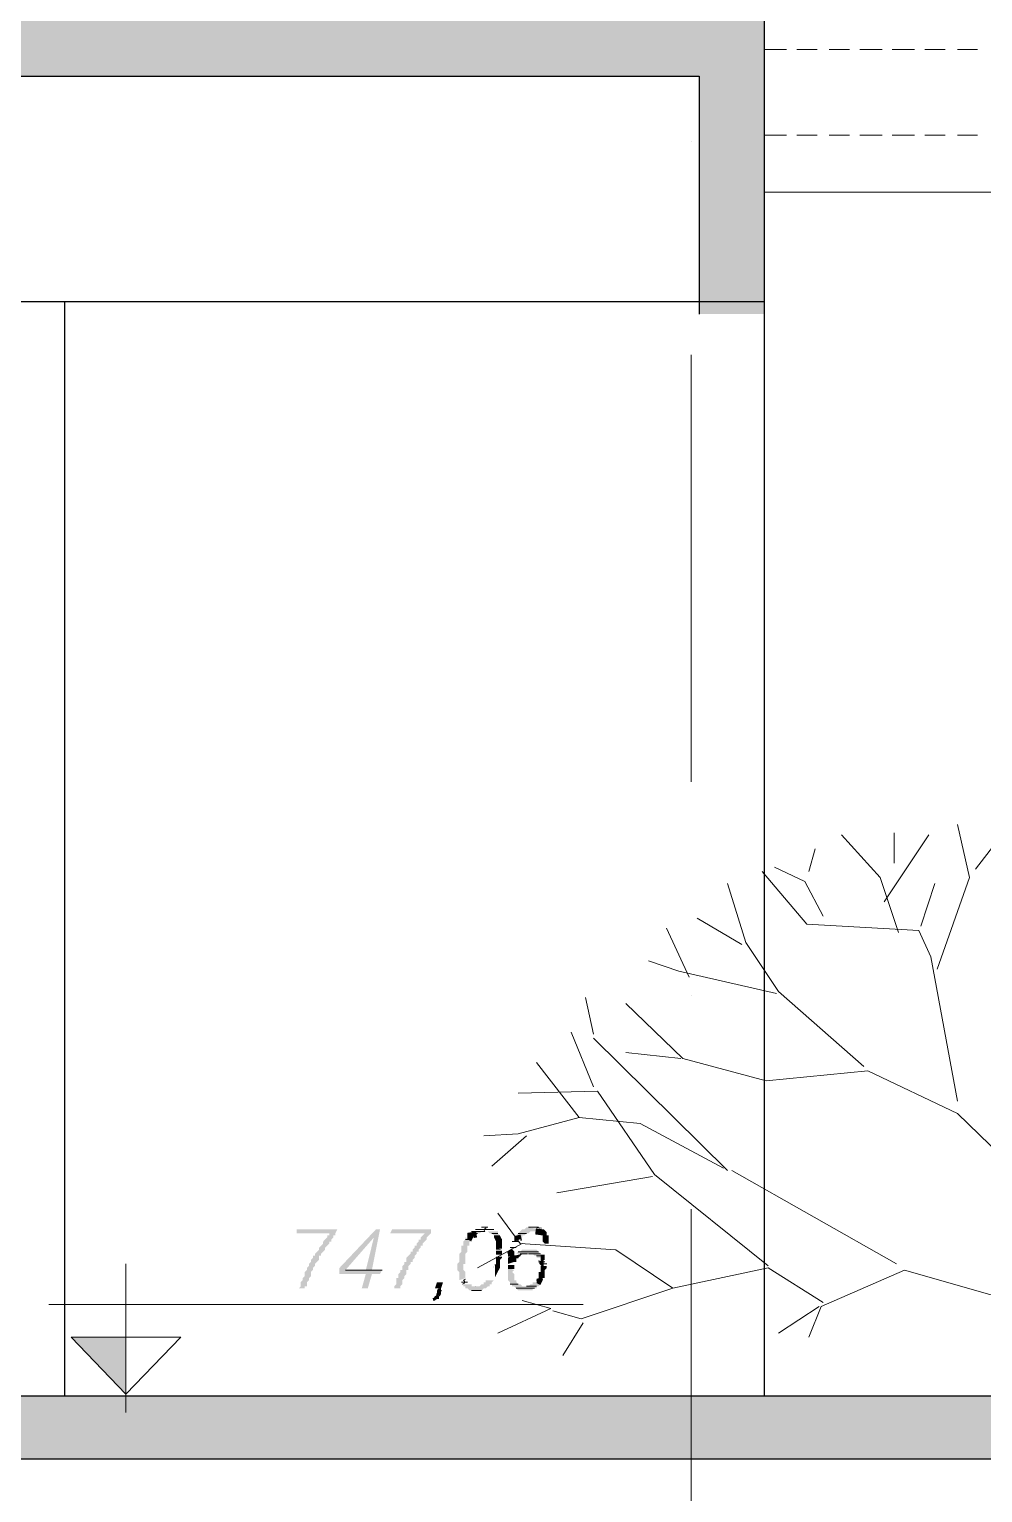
# Model space of a CAD drawing. Header units: millimetres. Extents: x 182 to 575, y -105 to 95.
# Drawn here: x 268.782 to 271.016, y 70.28 to 73.706 of the extents above; entities that cross this region are included whole.
import ezdxf

# ---------------------------------------------------------------- set-up
doc = ezdxf.new("R2010")
doc.units = ezdxf.units.MM
doc.header["$MEASUREMENT"] = 0
doc.layers.add('PDF_Geometry', color=7, linetype='Continuous')
doc.layers.add('PDF_Solid Fills', color=7, linetype='Continuous')

msp = doc.modelspace()

# ---------------------------------------------------------------- hatches: boundary and pattern name
at = {"layer": 'PDF_Solid Fills', "true_color": 0xb9b9b9, "transparency": 33554559}
for points in [[(261.6659, 73.7491), (261.6659, 76.2872), (261.5183, 76.2872), (261.5183, 73.7491), (259.5945, 73.7491), (259.5945, 73.0396), (259.7945, 73.0396), (259.7945, 73.5967), (270.3516, 73.5967), (270.3516, 73.0396), (270.504, 73.0396), (270.504, 73.7491)], [(261.6659, 70.5062), (261.6659, 73.0681), (261.5183, 73.0681), (261.5183, 70.5062), (259.5945, 70.5062), (259.5945, 69.7967), (259.7945, 69.7967), (259.7945, 70.3586), (267.9183, 70.3586), (267.9183, 66.6777), (268.0659, 66.6777), (268.0659, 70.3586), (271.3183, 70.3586), (271.3183, 69.7967), (271.4659, 69.7967), (271.4659, 70.5062)]]:
    msp.add_hatch(color=9, dxfattribs=at).paths.add_polyline_path(points)
at = {"layer": 'PDF_Solid Fills', "transparency": 33554559}
h = msp.add_hatch(color=256, dxfattribs=at)
h.paths.add_polyline_path([(268.9302, 73.6901), (268.9227, 73.6901), (268.9302, 73.6901)], flags=0)
h.paths.add_polyline_path([(268.9227, 73.6876), (268.9302, 73.6876), (268.9227, 73.6876)], flags=0)
h.paths.add_polyline_path([(268.9327, 73.6826), (268.9252, 73.6826), (268.9327, 73.6826)], flags=0)
h.paths.add_polyline_path([(268.9252, 73.6801), (268.9352, 73.6801), (268.9252, 73.6801)], flags=0)
h.paths.add_polyline_path([(268.9352, 73.6801), (268.9252, 73.6801), (268.9352, 73.6801)], flags=0)
h = msp.add_hatch(color=256, dxfattribs=at)
h.paths.add_polyline_path([(268.9702, 73.6701), (268.9352, 73.6701), (268.9702, 73.6701)], flags=0)
h.paths.add_polyline_path([(268.9352, 73.6701), (268.9702, 73.6701), (268.9352, 73.6701)], flags=0)
h.paths.add_polyline_path([(268.9452, 73.6651), (268.9602, 73.6651), (268.9452, 73.6651)], flags=0)
h = msp.add_hatch(color=256, dxfattribs=at)
h.paths.add_polyline_path([(269.1002, 73.6901), (269.0927, 73.6901), (269.1002, 73.6901)], flags=0)
h.paths.add_polyline_path([(269.0927, 73.6876), (269.1027, 73.6876), (269.0927, 73.6876)], flags=0)
h.paths.add_polyline_path([(269.1052, 73.6801), (269.0977, 73.6801), (269.1052, 73.6801)], flags=0)
h = msp.add_hatch(color=256, dxfattribs=at)
h.paths.add_polyline_path([(269.1477, 73.6876), (269.1552, 73.6876), (269.1477, 73.6876)], flags=0)
h.paths.add_polyline_path([(269.1427, 73.6801), (269.1502, 73.6801), (269.1427, 73.6801)], flags=0)
h.paths.add_polyline_path([(269.1402, 73.6776), (269.1477, 73.6776), (269.1402, 73.6776)], flags=0)
h = msp.add_hatch(color=256, dxfattribs=at)
h.paths.add_polyline_path([(270.6777, 73.6901), (270.6702, 73.6901), (270.6777, 73.6901)], flags=0)
h.paths.add_polyline_path([(270.6702, 73.6876), (270.6802, 73.6876), (270.6702, 73.6876)], flags=0)
h.paths.add_polyline_path([(270.6827, 73.6801), (270.6752, 73.6801), (270.6827, 73.6801)], flags=0)
h = msp.add_hatch(color=256, dxfattribs=at)
h.paths.add_polyline_path([(270.7252, 73.6876), (270.7327, 73.6876), (270.7252, 73.6876)], flags=0)
h.paths.add_polyline_path([(270.7202, 73.6801), (270.7277, 73.6801), (270.7202, 73.6801)], flags=0)
h.paths.add_polyline_path([(270.7177, 73.6776), (270.7252, 73.6776), (270.7177, 73.6776)], flags=0)
h = msp.add_hatch(color=256, dxfattribs=at)
h.paths.add_polyline_path([(270.8202, 73.5576), (270.8152, 73.5576), (270.8202, 73.5576)], flags=0)
h.paths.add_polyline_path([(270.8152, 73.5601), (270.8202, 73.5601), (270.8152, 73.5601)], flags=0)
h.paths.add_polyline_path([(270.8127, 73.5651), (270.8177, 73.5651), (270.8127, 73.5651)], flags=0)
h.paths.add_polyline_path([(270.8177, 73.5651), (270.8127, 73.5651), (270.8177, 73.5651)], flags=0)
h.paths.add_polyline_path([(270.8102, 73.5676), (270.8177, 73.5676), (270.8102, 73.5676)], flags=0)
h = msp.add_hatch(color=256, dxfattribs=at)
h.paths.add_polyline_path([(270.7727, 73.5351), (270.7727, 73.5351), (270.7727, 73.5351)], flags=0)
h.paths.add_polyline_path([(270.7777, 73.5326), (270.7652, 73.5326), (270.7777, 73.5326)], flags=0)
h.paths.add_polyline_path([(270.7652, 73.5326), (270.7777, 73.5326), (270.7652, 73.5326)], flags=0)
h.paths.add_polyline_path([(270.7802, 73.5326), (270.7627, 73.5326), (270.7802, 73.5326)], flags=0)
h = msp.add_hatch(color=256, dxfattribs=at)
h.paths.add_polyline_path([(270.8052, 73.5301), (270.7977, 73.5301), (270.8052, 73.5301)], flags=0)
h.paths.add_polyline_path([(270.7927, 73.5301), (270.8102, 73.5301), (270.7927, 73.5301)], flags=0)
h.paths.add_polyline_path([(270.8102, 73.5301), (270.7927, 73.5301), (270.8102, 73.5301)], flags=0)
h.paths.add_polyline_path([(270.8127, 73.5276), (270.7902, 73.5276), (270.8127, 73.5276)], flags=0)
h = msp.add_hatch(color=256, dxfattribs=at)
h.paths.add_polyline_path([(269.1552, 72.8401), (269.1527, 72.8401), (269.1552, 72.8401)], flags=0)
h.paths.add_polyline_path([(269.1527, 72.8401), (269.1552, 72.8401), (269.1527, 72.8401)], flags=0)
h.paths.add_polyline_path([(269.1602, 72.8401), (269.1477, 72.8401), (269.1602, 72.8401)], flags=0)
h.paths.add_polyline_path([(269.1477, 72.8401), (269.1602, 72.8401), (269.1477, 72.8401)], flags=0)
h = msp.add_hatch(color=256, dxfattribs=at)
h.paths.add_polyline_path([(269.1752, 72.8276), (269.1702, 72.8276), (269.1752, 72.8276)], flags=0)
h.paths.add_polyline_path([(269.1702, 72.8276), (269.1752, 72.8276), (269.1702, 72.8276)], flags=0)
h.paths.add_polyline_path([(269.1777, 72.8226), (269.1727, 72.8226), (269.1777, 72.8226)], flags=0)
h.paths.add_polyline_path([(269.1727, 72.8226), (269.1777, 72.8226), (269.1727, 72.8226)], flags=0)
h.paths.add_polyline_path([(269.1777, 72.8201), (269.1727, 72.8201), (269.1777, 72.8201)], flags=0)
h = msp.add_hatch(color=256, dxfattribs=at)
h.paths.add_polyline_path([(269.1152, 72.7776), (269.1202, 72.7776), (269.1152, 72.7776)], flags=0)
h.paths.add_polyline_path([(269.1202, 72.7751), (269.1152, 72.7751), (269.1202, 72.7751)], flags=0)
h.paths.add_polyline_path([(269.1152, 72.7726), (269.1202, 72.7726), (269.1152, 72.7726)], flags=0)
h.paths.add_polyline_path([(269.1227, 72.7701), (269.1177, 72.7701), (269.1227, 72.7701)], flags=0)
h = msp.add_hatch(color=256, dxfattribs=at)
h.paths.add_polyline_path([(269.1302, 72.7276), (269.1302, 72.7276), (269.1302, 72.7276)], flags=0)
h.paths.add_polyline_path([(269.1252, 72.7251), (269.1352, 72.7251), (269.1252, 72.7251)], flags=0)
h.paths.add_polyline_path([(269.1352, 72.7251), (269.1252, 72.7251), (269.1352, 72.7251)], flags=0)
h = msp.add_hatch(color=256, dxfattribs=at)
h.paths.add_polyline_path([(269.1577, 72.7251), (269.1602, 72.7251), (269.1577, 72.7251)], flags=0)
h.paths.add_polyline_path([(269.1652, 72.7226), (269.1527, 72.7226), (269.1652, 72.7226)], flags=0)
h.paths.add_polyline_path([(269.1527, 72.7226), (269.1652, 72.7226), (269.1527, 72.7226)], flags=0)
h.paths.add_polyline_path([(269.1677, 72.7226), (269.1502, 72.7226), (269.1677, 72.7226)], flags=0)
h.paths.add_polyline_path([(269.1502, 72.7226), (269.1677, 72.7226), (269.1502, 72.7226)], flags=0)
h = msp.add_hatch(color=256, dxfattribs=at)
h.paths.add_polyline_path([(270.7927, 72.6726), (270.7627, 72.6726), (270.7927, 72.6726)], flags=0)
h.paths.add_polyline_path([(270.7652, 72.6701), (270.7902, 72.6701), (270.7652, 72.6701)], flags=0)
h.paths.add_polyline_path([(270.7902, 72.6701), (270.7652, 72.6701), (270.7902, 72.6701)], flags=0)
h = msp.add_hatch(color=256, dxfattribs=at)
h.paths.add_polyline_path([(270.7927, 72.6901), (270.7952, 72.6901), (270.7927, 72.6901)], flags=0)
h.paths.add_polyline_path([(270.7977, 72.6876), (270.7927, 72.6876), (270.7977, 72.6876)], flags=0)
h.paths.add_polyline_path([(270.7927, 72.6851), (270.7977, 72.6851), (270.7927, 72.6851)], flags=0)
h = msp.add_hatch(color=256, dxfattribs=at)
h.paths.add_polyline_path([(270.7827, 72.6676), (270.7752, 72.6676), (270.7827, 72.6676)], flags=0)
h.paths.add_polyline_path([(270.7752, 72.6676), (270.7827, 72.6676), (270.7752, 72.6676)], flags=0)
h.paths.add_polyline_path([(270.7877, 72.6676), (270.7702, 72.6676), (270.7877, 72.6676)], flags=0)
h.paths.add_polyline_path([(270.7702, 72.6676), (270.7877, 72.6676), (270.7702, 72.6676)], flags=0)
h = msp.add_hatch(color=256, dxfattribs=at)
h.paths.add_polyline_path([(270.7752, 72.6351), (270.7702, 72.6351), (270.7752, 72.6351)], flags=0)
h.paths.add_polyline_path([(270.7702, 72.6351), (270.7752, 72.6351), (270.7702, 72.6351)], flags=0)
h.paths.add_polyline_path([(270.7777, 72.6351), (270.7677, 72.6351), (270.7777, 72.6351)], flags=0)
h = msp.add_hatch(color=256, dxfattribs=at)
h.paths.add_polyline_path([(268.9327, 72.0276), (268.9427, 72.0276), (268.9327, 72.0276)], flags=0)
h.paths.add_polyline_path([(268.9302, 72.0251), (268.9402, 72.0251), (268.9302, 72.0251)], flags=0)
h.paths.add_polyline_path([(268.9377, 72.0226), (268.9277, 72.0226), (268.9377, 72.0226)], flags=0)
h = msp.add_hatch(color=256, dxfattribs=at)
h.paths.add_polyline_path([(269.1152, 72.0301), (269.1052, 72.0301), (269.1152, 72.0301)], flags=0)
h.paths.add_polyline_path([(269.1077, 72.0226), (269.1002, 72.0226), (269.1077, 72.0226)], flags=0)
h.paths.add_polyline_path([(269.0977, 72.0176), (269.1052, 72.0176), (269.0977, 72.0176)], flags=0)
h.paths.add_polyline_path([(269.1052, 72.0176), (269.0977, 72.0176), (269.1052, 72.0176)], flags=0)
h = msp.add_hatch(color=256, dxfattribs=at)
h.paths.add_polyline_path([(270.6927, 72.0301), (270.6827, 72.0301), (270.6927, 72.0301)], flags=0)
h.paths.add_polyline_path([(270.6902, 72.0276), (270.6802, 72.0276), (270.6902, 72.0276)], flags=0)
h.paths.add_polyline_path([(270.6852, 72.0226), (270.6777, 72.0226), (270.6852, 72.0226)], flags=0)
h.paths.add_polyline_path([(270.6752, 72.0176), (270.6827, 72.0176), (270.6752, 72.0176)], flags=0)
h.paths.add_polyline_path([(270.6827, 72.0176), (270.6752, 72.0176), (270.6827, 72.0176)], flags=0)
h = msp.add_hatch(color=256, dxfattribs=at)
h.paths.add_polyline_path([(270.7577, 72.0276), (270.7652, 72.0276), (270.7577, 72.0276)], flags=0)
h.paths.add_polyline_path([(270.7527, 72.0201), (270.7602, 72.0201), (270.7527, 72.0201)], flags=0)
h.paths.add_polyline_path([(270.7502, 72.0126), (270.7577, 72.0126), (270.7502, 72.0126)], flags=0)
h.paths.add_polyline_path([(270.7552, 72.0101), (270.7477, 72.0101), (270.7552, 72.0101)], flags=0)
h.paths.add_polyline_path([(270.7477, 72.0076), (270.7552, 72.0076), (270.7477, 72.0076)], flags=0)
h = msp.add_hatch(color=256, dxfattribs=at)
h.paths.add_polyline_path([(270.8077, 72.0226), (270.8152, 72.0226), (270.8077, 72.0226)], flags=0)
h.paths.add_polyline_path([(270.8102, 72.0076), (270.8177, 72.0076), (270.8102, 72.0076)], flags=0)
h.paths.add_polyline_path([(270.8177, 72.0026), (270.8102, 72.0026), (270.8177, 72.0026)], flags=0)
h = msp.add_hatch(color=256, dxfattribs=at)
h.paths.add_polyline_path([(268.9227, 72.0101), (268.9302, 72.0101), (268.9227, 72.0101)], flags=0)
h.paths.add_polyline_path([(268.9302, 72.0076), (268.9227, 72.0076), (268.9302, 72.0076)], flags=0)
h.paths.add_polyline_path([(268.9202, 71.9951), (268.9277, 71.9951), (268.9202, 71.9951)], flags=0)
h.paths.add_polyline_path([(268.9277, 71.9951), (268.9202, 71.9951), (268.9277, 71.9951)], flags=0)
h = msp.add_hatch(color=256, dxfattribs=at)
h.paths.add_polyline_path([(269.1002, 72.0076), (269.0927, 72.0076), (269.1002, 72.0076)], flags=0)
h.paths.add_polyline_path([(269.0927, 71.9951), (269.1002, 71.9951), (269.0927, 71.9951)], flags=0)
h.paths.add_polyline_path([(269.1002, 71.9951), (269.0927, 71.9951), (269.1002, 71.9951)], flags=0)
h = msp.add_hatch(color=256, dxfattribs=at)
h.paths.add_polyline_path([(270.6727, 72.0101), (270.6802, 72.0101), (270.6727, 72.0101)], flags=0)
h.paths.add_polyline_path([(270.6702, 71.9951), (270.6777, 71.9951), (270.6702, 71.9951)], flags=0)
h.paths.add_polyline_path([(270.6777, 71.9951), (270.6702, 71.9951), (270.6777, 71.9951)], flags=0)
h = msp.add_hatch(color=256, dxfattribs=at)
h.paths.add_polyline_path([(269.1027, 71.9776), (269.0952, 71.9776), (269.1027, 71.9776)], flags=0)
h.paths.add_polyline_path([(269.0952, 71.9776), (269.1027, 71.9776), (269.0952, 71.9776)], flags=0)
h.paths.add_polyline_path([(269.1052, 71.9726), (269.0977, 71.9726), (269.1052, 71.9726)], flags=0)
h = msp.add_hatch(color=256, dxfattribs=at)
h.paths.add_polyline_path([(270.6802, 71.9776), (270.6727, 71.9776), (270.6802, 71.9776)], flags=0)
h.paths.add_polyline_path([(270.6727, 71.9776), (270.6802, 71.9776), (270.6727, 71.9776)], flags=0)
h.paths.add_polyline_path([(270.6827, 71.9726), (270.6752, 71.9726), (270.6827, 71.9726)], flags=0)
h = msp.add_hatch(color=256, dxfattribs=at)
h.paths.add_polyline_path([(270.8177, 71.8576), (270.8127, 71.8576), (270.8177, 71.8576)], flags=0)
h.paths.add_polyline_path([(270.8127, 71.8576), (270.8177, 71.8576), (270.8127, 71.8576)], flags=0)
h.paths.add_polyline_path([(270.8202, 71.8526), (270.8152, 71.8526), (270.8202, 71.8526)], flags=0)
h.paths.add_polyline_path([(270.8152, 71.8526), (270.8202, 71.8526), (270.8152, 71.8526)], flags=0)
h = msp.add_hatch(color=256, dxfattribs=at)
h.paths.add_polyline_path([(270.7727, 71.8276), (270.7727, 71.8276), (270.7727, 71.8276)], flags=0)
h.paths.add_polyline_path([(270.7777, 71.8276), (270.7652, 71.8276), (270.7777, 71.8276)], flags=0)
h.paths.add_polyline_path([(270.7802, 71.8251), (270.7627, 71.8251), (270.7802, 71.8251)], flags=0)
h.paths.add_polyline_path([(270.7627, 71.8251), (270.7802, 71.8251), (270.7627, 71.8251)], flags=0)
h = msp.add_hatch(color=256, dxfattribs=at)
h.paths.add_polyline_path([(270.7977, 71.8251), (270.8052, 71.8251), (270.7977, 71.8251)], flags=0)
h.paths.add_polyline_path([(270.8052, 71.8251), (270.7977, 71.8251), (270.8052, 71.8251)], flags=0)
h.paths.add_polyline_path([(270.8102, 71.8226), (270.7927, 71.8226), (270.8102, 71.8226)], flags=0)
h.paths.add_polyline_path([(270.7902, 71.8226), (270.8127, 71.8226), (270.7902, 71.8226)], flags=0)
h = msp.add_hatch(color=256, dxfattribs=at)
h.paths.add_polyline_path([(269.1552, 71.1351), (269.1527, 71.1351), (269.1552, 71.1351)], flags=0)
h.paths.add_polyline_path([(269.1527, 71.1351), (269.1552, 71.1351), (269.1527, 71.1351)], flags=0)
h.paths.add_polyline_path([(269.1602, 71.1351), (269.1477, 71.1351), (269.1602, 71.1351)], flags=0)
h = msp.add_hatch(color=256, dxfattribs=at)
h.paths.add_polyline_path([(269.1752, 71.1226), (269.1702, 71.1226), (269.1752, 71.1226)], flags=0)
h.paths.add_polyline_path([(269.1702, 71.1226), (269.1752, 71.1226), (269.1702, 71.1226)], flags=0)
h.paths.add_polyline_path([(269.1727, 71.1176), (269.1777, 71.1176), (269.1727, 71.1176)], flags=0)
h.paths.add_polyline_path([(269.1777, 71.1126), (269.1727, 71.1126), (269.1777, 71.1126)], flags=0)
h = msp.add_hatch(color=256, dxfattribs=at)
h.paths.add_polyline_path([(269.1152, 71.0676), (269.1202, 71.0676), (269.1152, 71.0676)], flags=0)
h.paths.add_polyline_path([(269.1202, 71.0676), (269.1152, 71.0676), (269.1202, 71.0676)], flags=0)
h.paths.add_polyline_path([(269.1152, 71.0651), (269.1227, 71.0651), (269.1152, 71.0651)], flags=0)
h.paths.add_polyline_path([(269.1227, 71.0651), (269.1152, 71.0651), (269.1227, 71.0651)], flags=0)
h = msp.add_hatch(color=256, dxfattribs=at)
h.paths.add_polyline_path([(269.1302, 71.0901), (269.1327, 71.0901), (269.1302, 71.0901)], flags=0)
h.paths.add_polyline_path([(269.1327, 71.0901), (269.1302, 71.0901), (269.1327, 71.0901)], flags=0)
h.paths.add_polyline_path([(269.1352, 71.0901), (269.1252, 71.0901), (269.1352, 71.0901)], flags=0)
h.paths.add_polyline_path([(269.1252, 71.0901), (269.1352, 71.0901), (269.1252, 71.0901)], flags=0)
h = msp.add_hatch(color=256, dxfattribs=at)
h.paths.add_polyline_path([(269.1302, 71.0201), (269.1302, 71.0201), (269.1302, 71.0201)], flags=0)
h.paths.add_polyline_path([(269.1252, 71.0201), (269.1352, 71.0201), (269.1252, 71.0201)], flags=0)
h.paths.add_polyline_path([(269.1352, 71.0201), (269.1252, 71.0201), (269.1352, 71.0201)], flags=0)
h.paths.add_polyline_path([(269.1202, 71.0176), (269.1402, 71.0176), (269.1202, 71.0176)], flags=0)
h.paths.add_polyline_path([(269.1402, 71.0176), (269.1202, 71.0176), (269.1402, 71.0176)], flags=0)
h = msp.add_hatch(color=256, dxfattribs=at)
h.paths.add_polyline_path([(269.1577, 71.0176), (269.1602, 71.0176), (269.1577, 71.0176)], flags=0)
h.paths.add_polyline_path([(269.1652, 71.0176), (269.1527, 71.0176), (269.1652, 71.0176)], flags=0)
h.paths.add_polyline_path([(269.1527, 71.0176), (269.1652, 71.0176), (269.1527, 71.0176)], flags=0)
h.paths.add_polyline_path([(269.1677, 71.0151), (269.1502, 71.0151), (269.1677, 71.0151)], flags=0)
h.paths.add_polyline_path([(269.1502, 71.0151), (269.1677, 71.0151), (269.1502, 71.0151)], flags=0)
h = msp.add_hatch(color=256, dxfattribs=at)
h.paths.add_polyline_path([(270.7827, 70.9601), (270.7752, 70.9601), (270.7827, 70.9601)], flags=0)
h.paths.add_polyline_path([(270.7752, 70.9601), (270.7827, 70.9601), (270.7752, 70.9601)], flags=0)
h.paths.add_polyline_path([(270.7877, 70.9626), (270.7702, 70.9626), (270.7877, 70.9626)], flags=0)
h.paths.add_polyline_path([(270.7702, 70.9626), (270.7877, 70.9626), (270.7702, 70.9626)], flags=0)
h = msp.add_hatch(color=256, dxfattribs=at)
h.paths.add_polyline_path([(270.8202, 70.9726), (270.8152, 70.9726), (270.8202, 70.9726)], flags=0)
h.paths.add_polyline_path([(270.8152, 70.9701), (270.8202, 70.9701), (270.8152, 70.9701)], flags=0)
h.paths.add_polyline_path([(270.8202, 70.9701), (270.8152, 70.9701), (270.8202, 70.9701)], flags=0)
h.paths.add_polyline_path([(270.8127, 70.9676), (270.8177, 70.9676), (270.8127, 70.9676)], flags=0)
h = msp.add_hatch(color=256, dxfattribs=at)
h.paths.add_polyline_path([(270.7777, 70.9276), (270.7677, 70.9276), (270.7777, 70.9276)], flags=0)
h.paths.add_polyline_path([(270.7652, 70.9276), (270.7802, 70.9276), (270.7652, 70.9276)], flags=0)
h.paths.add_polyline_path([(270.7802, 70.9276), (270.7652, 70.9276), (270.7802, 70.9276)], flags=0)
for points in [[(269.485, 70.8872), (269.485, 70.8824), (269.4802, 70.8824), (269.4802, 70.8777), (269.4754, 70.8729), (269.4707, 70.8681), (269.4707, 70.8634), (269.4659, 70.8586), (269.4612, 70.8539), (269.4612, 70.8491), (269.4564, 70.8443), (269.4516, 70.8396), (269.4516, 70.8348), (269.4469, 70.8348), (269.4469, 70.8301), (269.4421, 70.8253), (269.4421, 70.8205), (269.4373, 70.8158), (269.4373, 70.811), (269.4326, 70.8062), (269.4326, 70.8015), (269.4278, 70.7967), (269.4278, 70.7872), (269.4231, 70.7824), (269.4231, 70.7777), (269.4183, 70.7729), (269.4183, 70.7634), (269.4135, 70.7586), (269.4278, 70.7586), (269.4278, 70.7634), (269.4326, 70.7634), (269.4326, 70.7729), (269.4373, 70.7777), (269.4373, 70.7824), (269.4421, 70.7872), (269.4421, 70.7967), (269.4469, 70.8015), (269.4469, 70.8062), (269.4516, 70.811), (269.4516, 70.8158), (269.4564, 70.8205), (269.4612, 70.8253), (269.4612, 70.8348), (269.4659, 70.8348), (269.4659, 70.8396), (269.4707, 70.8443), (269.4754, 70.8491), (269.4754, 70.8539), (269.4802, 70.8586), (269.485, 70.8634), (269.485, 70.8681), (269.4897, 70.8681), (269.4897, 70.8729), (269.4945, 70.8777), (269.4945, 70.8824), (269.4993, 70.8824), (269.4993, 70.8872), (269.504, 70.8967), (269.4088, 70.8967), (269.4088, 70.8872)], [(269.7088, 70.8872), (269.704, 70.8824), (269.6993, 70.8777), (269.6993, 70.8729), (269.6945, 70.8729), (269.6945, 70.8681), (269.6897, 70.8634), (269.6897, 70.8586), (269.685, 70.8586), (269.685, 70.8539), (269.6802, 70.8491), (269.6802, 70.8443), (269.6754, 70.8443), (269.6754, 70.8396), (269.6707, 70.8348), (269.6659, 70.8301), (269.6659, 70.8205), (269.6612, 70.8205), (269.6612, 70.8158), (269.6564, 70.811), (269.6564, 70.8015), (269.6516, 70.8015), (269.6516, 70.7967), (269.6469, 70.792), (269.6469, 70.7824), (269.6421, 70.7824), (269.6421, 70.7681), (269.6373, 70.7634), (269.6373, 70.7586), (269.6516, 70.7586), (269.6516, 70.7634), (269.6564, 70.7681), (269.6564, 70.7777), (269.6612, 70.7824), (269.6612, 70.7872), (269.6659, 70.792), (269.6659, 70.8015), (269.6707, 70.8015), (269.6707, 70.811), (269.6754, 70.8158), (269.6754, 70.8205), (269.6802, 70.8205), (269.6802, 70.8253), (269.685, 70.8301), (269.685, 70.8348), (269.6897, 70.8396), (269.6897, 70.8443), (269.6945, 70.8443), (269.6945, 70.8491), (269.6993, 70.8539), (269.6993, 70.8586), (269.704, 70.8586), (269.704, 70.8634), (269.7088, 70.8681), (269.7135, 70.8729), (269.7135, 70.8777), (269.7183, 70.8824), (269.7231, 70.8872), (269.7231, 70.8967), (269.6326, 70.8967), (269.6278, 70.8872)], [(269.9421, 70.8824), (269.9469, 70.8872), (269.9516, 70.8872), (269.9564, 70.892), (269.9897, 70.892), (269.985, 70.8967), (269.9469, 70.9015), (269.9421, 70.8967), (269.9373, 70.8967), (269.9278, 70.8872), (269.9231, 70.8824), (269.9231, 70.8777), (269.9373, 70.8777), (269.9373, 70.8824)], [(269.8135, 70.8586), (269.8135, 70.8681), (269.8183, 70.8681), (269.8183, 70.8729), (269.804, 70.8777), (269.804, 70.8729), (269.7993, 70.8681), (269.7993, 70.8586), (269.7945, 70.8586), (269.7945, 70.8443), (269.7897, 70.8396), (269.7897, 70.8205), (269.785, 70.8158), (269.785, 70.8015), (269.7897, 70.7967), (269.7897, 70.7777), (269.804, 70.7824), (269.804, 70.7967), (269.7993, 70.8015), (269.7993, 70.8158), (269.804, 70.8158), (269.804, 70.8396), (269.8088, 70.8443), (269.8088, 70.8586)], [(269.9897, 70.8634), (269.9993, 70.8634), (269.9993, 70.8824), (269.985, 70.8824), (269.985, 70.8681)], [(269.8897, 70.8491), (269.8754, 70.8539), (269.8754, 70.8491)], [(269.9231, 70.8205), (269.9231, 70.8301), (269.9278, 70.8301), (269.9326, 70.8348), (269.9373, 70.8396), (269.9183, 70.8348), (269.904, 70.8301), (269.904, 70.8158), (269.9183, 70.8205)], [(269.9612, 70.8396), (269.9659, 70.8348), (269.9707, 70.8348), (269.9707, 70.8301), (269.9897, 70.8301), (269.985, 70.8348), (269.9802, 70.8396), (269.9754, 70.8443), (269.9707, 70.8491), (269.9373, 70.8491), (269.9326, 70.8443), (269.9278, 70.8443), (269.9231, 70.8396)], [(269.9278, 70.7539), (269.9612, 70.7539), (269.9612, 70.7586), (269.9707, 70.7586), (269.9707, 70.7634), (269.9754, 70.7634), (269.9802, 70.7681), (269.9802, 70.7729), (269.9612, 70.7729), (269.9612, 70.7681), (269.9564, 70.7681), (269.9516, 70.7634), (269.9373, 70.7634), (269.9326, 70.7681), (269.9278, 70.7681), (269.9231, 70.7729), (269.9231, 70.7777), (269.9183, 70.7777), (269.9183, 70.792), (269.9135, 70.7967), (269.9183, 70.8015), (269.904, 70.8062), (269.904, 70.7777), (269.9088, 70.7729), (269.9088, 70.7681), (269.9135, 70.7681), (269.9135, 70.7634), (269.9183, 70.7634), (269.9231, 70.7586)], [(269.9802, 70.811), (269.9802, 70.7967), (269.9754, 70.7967), (269.9754, 70.7824), (269.9707, 70.7824), (269.985, 70.7777), (269.985, 70.7824), (269.9897, 70.7824), (269.9897, 70.8015), (269.9945, 70.8062), (269.9945, 70.811)], [(269.7421, 70.7586), (269.7469, 70.7539), (269.7469, 70.7586), (269.7516, 70.7729), (269.7373, 70.7729), (269.7326, 70.7586)], [(269.804, 70.7634), (269.804, 70.7586), (269.8088, 70.7586), (269.8135, 70.7539), (269.8421, 70.7539), (269.8469, 70.7586), (269.8516, 70.7586), (269.8564, 70.7634), (269.8612, 70.7634), (269.8612, 70.7681), (269.8659, 70.7681), (269.8659, 70.7729), (269.8707, 70.7777), (269.8516, 70.7777), (269.8516, 70.7729), (269.8469, 70.7729), (269.8469, 70.7681), (269.8421, 70.7681), (269.8373, 70.7634), (269.8183, 70.7634), (269.8183, 70.7681), (269.7993, 70.7681), (269.7993, 70.7634)], [(269.7278, 70.7301), (269.7326, 70.7301), (269.735, 70.7324), (269.7421, 70.7348), (269.7421, 70.7396), (269.7373, 70.7443), (269.7326, 70.7396), (269.7278, 70.7348)]]:
    msp.add_hatch(color=256, dxfattribs=at).paths.add_polyline_path(points)
h = msp.add_hatch(color=256, dxfattribs=at)
h.paths.add_polyline_path([(269.5897, 70.8777), (269.5707, 70.8015), (269.5231, 70.8015)])
h.paths.add_polyline_path([(269.604, 70.8967), (269.5945, 70.8967), (269.5088, 70.8062), (269.5088, 70.792), (269.5707, 70.792), (269.5612, 70.7586), (269.5754, 70.7586), (269.585, 70.792), (269.604, 70.792), (269.6088, 70.8015), (269.585, 70.8015)], flags=0)
h = msp.add_hatch(color=256, dxfattribs=at)
h.paths.add_polyline_path([(269.8469, 70.892), (269.8183, 70.892), (269.8183, 70.8872), (269.8135, 70.8872), (269.8088, 70.8824), (269.8326, 70.8872), (269.8373, 70.8872), (269.8412, 70.891)])
h.paths.add_polyline_path([(269.8659, 70.8872), (269.8707, 70.8824), (269.885, 70.8824), (269.8802, 70.8872), (269.8802, 70.892), (269.8564, 70.892), (269.8612, 70.8872)])
h = msp.add_hatch(color=256, dxfattribs=at)
h.paths.add_polyline_path([(270.7627, 70.8976), (270.7727, 70.8976), (270.7627, 70.8976)], flags=0)
h.paths.add_polyline_path([(270.7727, 70.8976), (270.7627, 70.8976), (270.7727, 70.8976)], flags=0)
h.paths.add_polyline_path([(270.7627, 70.8976), (270.7727, 70.8976), (270.7627, 70.8976)], flags=0)
h = msp.add_hatch(color=256, dxfattribs=at)
h.paths.add_polyline_path([(270.8002, 70.8951), (270.8077, 70.8951), (270.8002, 70.8951)], flags=0)
h.paths.add_polyline_path([(270.8077, 70.8951), (270.8002, 70.8951), (270.8077, 70.8951)], flags=0)
h.paths.add_polyline_path([(270.8102, 70.8926), (270.8027, 70.8926), (270.8102, 70.8926)], flags=0)
h = msp.add_hatch(color=256, dxfattribs=at)
h.paths.add_polyline_path([(268.9427, 70.3226), (268.9327, 70.3226), (268.9427, 70.3226)], flags=0)
h.paths.add_polyline_path([(268.9327, 70.3226), (268.9427, 70.3226), (268.9327, 70.3226)], flags=0)
h.paths.add_polyline_path([(268.9277, 70.3151), (268.9377, 70.3151), (268.9277, 70.3151)], flags=0)
h.paths.add_polyline_path([(268.9352, 70.3126), (268.9277, 70.3126), (268.9352, 70.3126)], flags=0)
h = msp.add_hatch(color=256, dxfattribs=at)
h.paths.add_polyline_path([(270.7677, 70.3226), (270.7577, 70.3226), (270.7677, 70.3226)], flags=0)
h.paths.add_polyline_path([(270.7577, 70.3226), (270.7677, 70.3226), (270.7577, 70.3226)], flags=0)
h.paths.add_polyline_path([(270.7627, 70.3176), (270.7552, 70.3176), (270.7627, 70.3176)], flags=0)
h.paths.add_polyline_path([(270.7552, 70.3176), (270.7627, 70.3176), (270.7552, 70.3176)], flags=0)
h.paths.add_polyline_path([(270.7602, 70.3126), (270.7527, 70.3126), (270.7602, 70.3126)], flags=0)
h.paths.add_polyline_path([(270.7502, 70.3101), (270.7577, 70.3101), (270.7502, 70.3101)], flags=0)
h.paths.add_polyline_path([(270.7577, 70.3076), (270.7502, 70.3076), (270.7577, 70.3076)], flags=0)
h.paths.add_polyline_path([(270.7527, 70.2951), (270.7452, 70.2951), (270.7527, 70.2951)], flags=0)
h.paths.add_polyline_path([(270.7452, 70.2926), (270.7527, 70.2926), (270.7452, 70.2926)], flags=0)
h = msp.add_hatch(color=256, dxfattribs=at)
h.paths.add_polyline_path([(270.8052, 70.3201), (270.8152, 70.3201), (270.8052, 70.3201)], flags=0)
h.paths.add_polyline_path([(270.8152, 70.3176), (270.8077, 70.3176), (270.8152, 70.3176)], flags=0)
h.paths.add_polyline_path([(270.8102, 70.3101), (270.8177, 70.3101), (270.8102, 70.3101)], flags=0)
h.paths.add_polyline_path([(270.8177, 70.3026), (270.8102, 70.3026), (270.8177, 70.3026)], flags=0)
h.paths.add_polyline_path([(270.8102, 70.2951), (270.8177, 70.2951), (270.8102, 70.2951)], flags=0)
h.paths.add_polyline_path([(270.8152, 70.2876), (270.8077, 70.2876), (270.8152, 70.2876)], flags=0)

# ---------------------------------------------------------------- linework, layer by layer
at = {"layer": 'PDF_Geometry', "lineweight": 25}
for points in [[(270.504, 73.7777), (270.504, 70.5062)], [(259.7945, 73.0396), (259.7945, 73.5967), (270.3516, 73.5967), (270.3516, 73.0396)], [(270.504, 73.6301), (270.504, 73.6301)], [(270.504, 73.0681), (259.5945, 73.0681)], [(271.4659, 70.5062), (261.6659, 70.5062), (261.6659, 73.0681)], [(268.8659, 70.5062), (268.8659, 73.0681)], [(271.4659, 69.7967), (271.4659, 70.5062), (271.4659, 69.7967), (271.3183, 69.7967), (271.3183, 70.3586), (268.0659, 70.3586), (268.0659, 66.6777), (269.185, 66.6777)]]:
    msp.add_lwpolyline(points, dxfattribs=at)
at = {"layer": 'PDF_Geometry', "lineweight": 13}
for points in [[(270.5564, 73.6586), (270.504, 73.6586)], [(270.6278, 73.6586), (270.5802, 73.6586)], [(270.704, 73.6586), (270.6564, 73.6586)], [(270.7802, 73.6586), (270.7278, 73.6586)], [(270.8564, 73.6586), (270.804, 73.6586)], [(270.9278, 73.6586), (270.8802, 73.6586)], [(271.004, 73.6586), (270.9564, 73.6586)], [(270.3326, 73.4443), (270.3326, 73.4443)], [(270.5564, 73.4586), (270.504, 73.4586)], [(270.6278, 73.4586), (270.5802, 73.4586)], [(270.704, 73.4586), (270.6564, 73.4586)], [(270.7802, 73.4586), (270.7278, 73.4586)], [(270.8564, 73.4586), (270.804, 73.4586)], [(270.9278, 73.4586), (270.8802, 73.4586)], [(271.004, 73.4586), (270.9564, 73.4586)], [(270.3326, 71.9443), (270.3326, 72.9443)], [(270.685, 71.8205), (270.7754, 71.7205), (270.8183, 71.592)], [(270.785, 71.6634), (270.8897, 71.8205)], [(270.8088, 71.7539), (270.8088, 71.8253)], [(270.9088, 71.5062), (270.985, 71.7205), (270.9564, 71.8443)], [(270.6088, 71.7348), (270.6231, 71.7872)], [(270.9993, 71.7396), (271.0469, 71.8015)], [(270.4993, 71.7348), (270.604, 71.611), (270.8659, 71.5967), (270.8945, 71.5348), (270.9564, 71.1967)], [(270.5278, 71.7443), (270.5993, 71.711), (270.6421, 71.6301)], [(270.7373, 71.2777), (270.5373, 71.4539), (270.4612, 71.5682), (270.4183, 71.7062)], [(270.8707, 71.6062), (270.904, 71.7062)], [(270.3469, 71.6253), (270.4516, 71.5634)], [(270.2754, 71.6015), (270.3278, 71.4872)], [(270.2326, 71.5253), (270.304, 71.5015), (270.5326, 71.4491)], [(270.104, 71.3539), (270.085, 71.4396)], [(270.3326, 71.4443), (270.3326, 71.4443)], [(270.1802, 71.4253), (270.3135, 71.2967), (270.5088, 71.2443), (270.7469, 71.2681), (270.9564, 71.1681), (271.3897, 70.7491)], [(270.104, 71.2301), (270.0516, 71.3586)], [(270.104, 71.3443), (270.4183, 71.0348)], [(270.3088, 71.2967), (270.1802, 71.311)], [(270.0707, 71.1586), (269.9707, 71.2872)], [(270.5135, 70.811), (270.2469, 71.0253), (270.1135, 71.2205), (269.9278, 71.2158)], [(269.8469, 71.1158), (269.9278, 71.1205), (270.0707, 71.1586), (270.2135, 71.1443), (270.4088, 71.0396)], [(269.9469, 71.1158), (269.8659, 71.0443)], [(270.8135, 70.8158), (270.4278, 71.0348)], [(270.2421, 71.0205), (270.0183, 70.9824)], [(269.8802, 70.9348), (269.9326, 70.8634), (270.1564, 70.8491), (270.2897, 70.7586)], [(270.3326, 69.9443), (270.3326, 70.9443)], [(269.8469, 70.892), (269.8183, 70.892), (269.8469, 70.892)], [(269.8207, 70.892), (269.8492, 70.892), (269.8469, 70.8967), (269.8516, 70.8991), (269.8516, 70.9015), (269.8516, 70.9015), (269.8469, 70.9015), (269.8469, 70.9015)], [(269.8707, 70.8967), (269.8278, 70.8967), (269.8707, 70.8967)], [(269.8421, 70.9015), (269.8564, 70.9015), (269.8421, 70.9015)], [(269.9516, 70.9015), (269.9754, 70.9015), (269.9516, 70.9015)], [(269.9635, 70.9015), (269.9612, 70.9015), (269.9612, 70.9015), (269.9659, 70.9015), (269.9826, 70.8991)], [(269.804, 70.8729), (269.8183, 70.8729), (269.804, 70.8729)], [(269.8326, 70.8872), (269.8135, 70.8872), (269.8326, 70.8872)], [(269.9373, 70.8634), (269.8326, 70.8062)], [(269.8659, 70.8872), (269.8802, 70.8872), (269.8659, 70.8872)], [(269.8754, 70.8729), (269.8897, 70.8729), (269.8754, 70.8729)], [(269.9135, 70.8681), (269.9278, 70.8681), (269.9135, 70.8681)], [(269.9278, 70.8872), (269.9469, 70.8872), (269.9278, 70.8872)], [(269.9469, 70.8872), (269.9278, 70.8872), (269.9469, 70.8872)], [(269.904, 70.8301), (269.9278, 70.8301), (269.904, 70.8301)], [(269.9278, 70.8301), (269.904, 70.8301), (269.9278, 70.8301)], [(269.9088, 70.8539), (269.9231, 70.8539), (269.9088, 70.8539)], [(269.9326, 70.8348), (269.9183, 70.8348), (269.9326, 70.8348)], [(269.9183, 70.8348), (269.9326, 70.8348), (269.9183, 70.8348)], [(269.9754, 70.8443), (269.9278, 70.8443), (269.9754, 70.8443)], [(269.9278, 70.8443), (269.9754, 70.8443), (269.9278, 70.8443)], [(269.9397, 70.8396), (269.9326, 70.8396), (269.9492, 70.8396)], [(269.9802, 70.8396), (269.9516, 70.8396), (269.9802, 70.8396)], [(269.9516, 70.8396), (269.9802, 70.8396), (269.9516, 70.8396)], [(269.985, 70.8348), (269.9707, 70.8348), (269.985, 70.8348)], [(269.0088, 70.4681), (269.0088, 70.8158)], [(269.6088, 70.8015), (269.5231, 70.8015), (269.6088, 70.8015)], [(269.9897, 70.8205), (269.9754, 70.8205), (269.9897, 70.8205)], [(269.9802, 70.8158), (269.9945, 70.8158), (269.9802, 70.8158)], [(270.0088, 70.7062), (270.0754, 70.6872), (270.2897, 70.7586), (270.5135, 70.8062), (270.6421, 70.7253)], [(272.0945, 70.0443), (271.9707, 70.1015), (271.8373, 70.3586), (271.6421, 70.5872), (271.4183, 70.7396), (271.0326, 70.7443), (270.8326, 70.8015), (270.6373, 70.7158), (270.6088, 70.6443)], [(269.8088, 70.7729), (269.7945, 70.7729), (269.8088, 70.7729)], [(269.804, 70.7801), (269.7993, 70.7777), (269.8016, 70.7753), (269.8016, 70.7705), (269.7969, 70.7681)], [(269.8421, 70.7539), (269.8183, 70.7539), (269.8421, 70.7539)], [(269.8183, 70.7539), (269.8421, 70.7539), (269.8183, 70.7539)], [(269.8278, 70.7634), (269.8278, 70.7634), (269.8278, 70.7634)], [(269.9278, 70.7681), (269.9088, 70.7681), (269.9278, 70.7681)], [(269.9231, 70.7586), (269.9659, 70.7586), (269.9231, 70.7586)], [(269.9707, 70.7777), (269.985, 70.7777), (269.9707, 70.7777)], [(268.8278, 70.7205), (270.0802, 70.7205)], [(269.7421, 70.7348), (269.7278, 70.7348), (269.7421, 70.7348)], [(269.7326, 70.7396), (269.7421, 70.7396), (269.7326, 70.7396)], [(269.7373, 70.7443), (269.7421, 70.7443), (269.7373, 70.7443)], [(269.8802, 70.6539), (270.004, 70.711), (269.9373, 70.7301)], [(270.6326, 70.7158), (270.5373, 70.6539)], [(270.0802, 70.6777), (270.0326, 70.6015)]]:
    msp.add_lwpolyline(points, dxfattribs=at)
at = {"layer": 'PDF_Geometry', "lineweight": 20}
msp.add_lwpolyline([(272.7326, 73.3253), (270.504, 73.3253)], dxfattribs=at)
at = {"layer": 'PDF_Geometry', "lineweight": 13}
for points, const_width in [([(269.8302, 70.8848), (269.8159, 70.8824), (269.8159, 70.8777), (269.8207, 70.8753)], 0.0143), ([(269.8778, 70.8824), (269.8778, 70.8801), (269.8802, 70.8753), (269.8826, 70.8705), (269.8826, 70.8658), (269.8826, 70.861), (269.8826, 70.8562), (269.8826, 70.8515)], 0.0143), ([(269.9873, 70.8824), (269.9873, 70.8872), (269.985, 70.8896), (269.9683, 70.892)], 0.0143), ([(269.9064, 70.8467), (269.9112, 70.842), (269.9112, 70.8372), (269.9112, 70.8324)], 0.0143), ([(269.9778, 70.7801), (269.9778, 70.7753), (269.9826, 70.7729)], 0.0143), ([(269.7445, 70.7562), (269.7421, 70.7515), (269.7421, 70.7467), (269.7397, 70.742)], 0.00952)]:
    msp.add_lwpolyline(points, dxfattribs=dict(at, const_width=const_width))
for points in [[(269.8826, 70.8491, 0, 0, 0), (269.8826, 70.8467, 0.0143, 0.0143, 0), (269.8826, 70.842, 0.0143, 0.0143, 0), (269.8826, 70.8372, 0, 0, 0), (269.8826, 70.8324, 0.0143, 0.0143, 0), (269.8826, 70.8277, 0.0135, 0.0135, 0), (269.8826, 70.8229, 0, 0, 0), (269.8778, 70.8181, 0.0143, 0.0143, 0), (269.8778, 70.8134, 0.0143, 0.0143, 0), (269.8778, 70.8086, 0.0143, 0.0143, 0), (269.8754, 70.8039, 0.0135, 0.0135, 0), (269.8731, 70.7991, 0, 0, 0), (269.8731, 70.7943, 0, 0, 0), (269.8707, 70.792, 0, 0, 0), (269.8683, 70.7896, 0, 0, 0), (269.8683, 70.7848, 0, 0, 0), (269.8635, 70.7801, 0, 0, 0), (269.854, 70.7777, 0, 0, 0)], [(269.935, 70.8777, 0.0143, 0.0143, 0), (269.9254, 70.8753, 0.0143, 0.0143, 0), (269.9254, 70.8705, 0, 0, 0), (269.9207, 70.8681, 0, 0, 0), (269.9207, 70.8634, 0, 0, 0), (269.9183, 70.8586, 0, 0, 0), (269.9159, 70.8562, 0, 0, 0), (269.9159, 70.8515, 0, 0, 0), (269.9207, 70.8467, 0, 0, 0)], [(269.9112, 70.8181, 0, 0, 0), (269.9112, 70.8134, 0.0143, 0.0143, 0), (269.9112, 70.8086, 0.0143, 0.0143, 0), (269.9112, 70.8039, 0, 0, 0)], [(269.9802, 70.8301, 0.0143, 0.0143, 0), (269.9826, 70.8301, 0.0143, 0.0143, 0), (269.9826, 70.8253, 0.0101, 0.0101, 0), (269.9826, 70.8205, 0.0143, 0.0143, 0), (269.9873, 70.8158, 0, 0, 0), (269.9873, 70.811, 0, 0, 0)]]:
    msp.add_lwpolyline(points, format="xyseb", dxfattribs=at)
for points in [[(269.9183, 70.8348), (269.904, 70.8301), (269.9183, 70.8348)], [(269.9469, 70.7634), (269.9707, 70.7634), (269.9469, 70.7634)], [(269.1373, 70.6443), (269.0088, 70.511), (268.8802, 70.6443)]]:
    msp.add_lwpolyline(points, close=True, dxfattribs=at)
at = {"layer": 'PDF_Geometry', "lineweight": 40}
msp.add_lwpolyline([(270.9421, 70.5062), (270.9421, 70.5062)], dxfattribs=at)
at = {"layer": 'PDF_Solid Fills', "transparency": 33554559}
msp.add_solid([(268.8802, 70.6443), (269.0088, 70.6443), (269.0088, 70.511)], dxfattribs=at)

doc.saveas('drawing.dxf')
